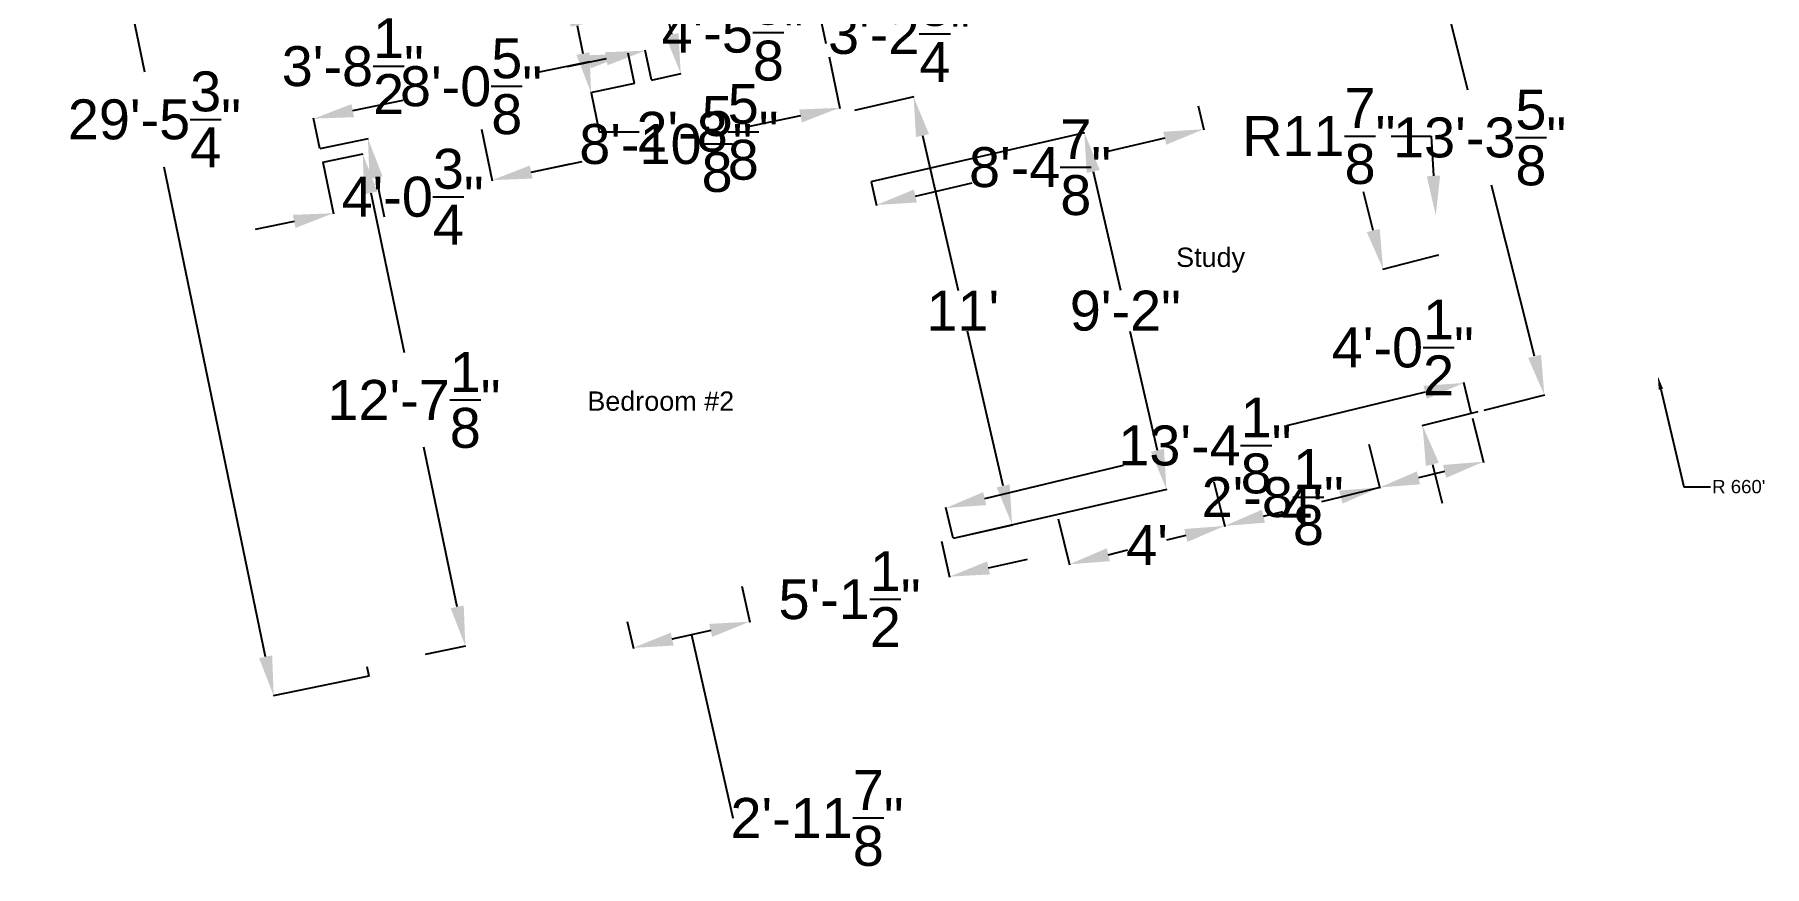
# Model space of a CAD drawing. Header units: inches. Extents: x 49 to 4147, y 45 to 8713.
# Drawn here: x 3154 to 3674, y 362 to 612 of the extents above; entities that cross this region are included whole.
import ezdxf
from ezdxf import colors
from ezdxf.entities.mleader import LeaderData, LeaderLine
from ezdxf.math import Vec2, Vec3

# ---------------------------------------------------------------- set-up
doc = ezdxf.new("R2010")
doc.units = ezdxf.units.IN
doc.header["$LTSCALE"] = 10
doc.header["$MEASUREMENT"] = 0
doc.layers.add('dim-u6', color=7, linetype='Continuous')
doc.styles.get("Standard").update_dxf_attribs({"font": 'arial.ttf'})
doc.dimstyles.get("Standard").update_dxf_attribs({"dimtxt": 12, "dimasz": 12, "dimexe": 0.18, "dimexo": 0.0625, "dimgap": 0.09, "dimtad": 0, "dimtih": 1, "dimtoh": 1, "dimdec": 3, "dimzin": 0, "dimdsep": 46, "dimlunit": 4, "dimtxsty": 'Standard', "dimcen": 0.09, "dimadec": 0, "dimazin": 0, "dimtfac": 1, "dimtdec": 3, "dimtofl": 0, "dimtmove": 0, "dimatfit": 3, "dimfxl": 1, "dimtolj": 1, "dimtzin": 0, "dimarcsym": 0})

# ---------------------------------------------------------------- blocks, each defined once
blk = doc.blocks.new('*D223')
at = {"layer": 'Defpoints', "color": 0, "transparency": 16777216}
for p in [(3245.45, 624.63), (3231, 621.62), (3240.08, 578.09)]:
    blk.add_point(p, dxfattribs=at)
at = {"layer": 'dim-u6', "color": 0, "lineweight": -2, "transparency": 16777216}
for p, q in [((3243, 636.38), (3240.55, 648.13)), ((3231.06, 621.63), (3245.63, 624.67)), ((3240.14, 578.1), (3254.7, 581.14)), ((3256.98, 569.35), (3259.43, 557.6))]:
    blk.add_line(p, q, dxfattribs=at)
at = {"layer": 'dim-u6', "color": 0, "transparency": 16777216}
for points in [[(3244.96, 636.79), (3241.04, 635.97), (3245.45, 624.63)], [(3258.94, 569.76), (3255.02, 568.94), (3254.53, 581.1)]]:
    blk.add_solid(points, dxfattribs=at)
at = {"layer": 'dim-u6', "color": 0, "transparency": 16777216, "insert": (3249.99, 602.87), "char_height": 12, "attachment_point": 5}
blk.add_mtext('\\A1;3\'-8{\\H1.000000x;\\S1/2;}"', dxfattribs=at)
blk = doc.blocks.new('*D224')
at = {"layer": 'Defpoints', "color": 0, "transparency": 16777216}
for p in [(3327.99, 629.59), (3334.65, 597.62), (3321.58, 594.89)]:
    blk.add_point(p, dxfattribs=at)
at = {"layer": 'dim-u6', "color": 0, "lineweight": -2, "transparency": 16777216}
for p, q in [((3327.93, 629.58), (3314.73, 626.82)), ((3317.36, 615.11), (3319.13, 606.64)), ((3334.59, 597.61), (3321.4, 594.86)), ((3321.58, 594.89), (3324.03, 583.14)), ((3324.03, 583.14), (3336.03, 583.14))]:
    blk.add_line(p, q, dxfattribs=at)
at = {"layer": 'dim-u6', "color": 0, "transparency": 16777216}
for points in [[(3319.32, 615.52), (3315.4, 614.71), (3314.91, 626.86)], [(3321.08, 607.05), (3317.17, 606.23), (3321.58, 594.89)]]:
    blk.add_solid(points, dxfattribs=at)
at = {"layer": 'dim-u6', "color": 0, "transparency": 16777216, "insert": (3356.55, 583.14), "char_height": 12, "attachment_point": 5}
blk.add_mtext('\\A1;2\'-8{\\H1.000000x;\\S5/8;}"', dxfattribs=at)
blk = doc.blocks.new('*D226')
at = {"layer": 'Defpoints', "color": 0, "transparency": 16777216}
for p in [(3390.34, 618.35), (3392.16, 609.5), (3339.69, 598.66)]:
    blk.add_point(p, dxfattribs=at)
at = {"layer": 'dim-u6', "color": 0, "lineweight": -2, "transparency": 16777216}
for p, q in [((3392.15, 609.56), (3390.3, 618.53)), ((3402.09, 620.78), (3413.84, 623.2)), ((3326.11, 605.09), (3314.36, 602.66)), ((3339.68, 598.72), (3337.83, 607.69))]:
    blk.add_line(p, q, dxfattribs=at)
at = {"layer": 'dim-u6', "color": 0, "transparency": 16777216}
for points in [[(3401.68, 622.74), (3402.49, 618.82), (3390.34, 618.35)], [(3325.71, 607.04), (3326.52, 603.13), (3337.86, 607.51)]]:
    blk.add_solid(points, dxfattribs=at)
at = {"layer": 'dim-u6', "color": 0, "transparency": 16777216, "insert": (3364.1, 612.93), "char_height": 12, "attachment_point": 5}
blk.add_mtext('\\A1;4\'-5{\\H1.000000x;\\S5/8;}"', dxfattribs=at)
blk = doc.blocks.new('*D231')
at = {"layer": 'Defpoints', "color": 0, "transparency": 16777216}
for p in [(3550.96, 654.27), (3589.83, 499.51), (3607.93, 504.06)]:
    blk.add_point(p, dxfattribs=at)
at = {"layer": 'dim-u6', "color": 0, "lineweight": -2, "transparency": 16777216}
for p, q in [((3551.02, 654.29), (3569.24, 658.86)), ((3571.99, 647.18), (3584.89, 595.78)), ((3605.01, 515.69), (3592.1, 567.09)), ((3589.89, 499.53), (3608.1, 504.1))]:
    blk.add_line(p, q, dxfattribs=at)
at = {"layer": 'dim-u6', "color": 0, "transparency": 16777216}
for points in [[(3573.93, 647.67), (3570.05, 646.69), (3569.06, 658.82)], [(3606.95, 516.18), (3603.07, 515.21), (3607.93, 504.06)]]:
    blk.add_solid(points, dxfattribs=at)
at = {"layer": 'dim-u6', "color": 0, "transparency": 16777216, "insert": (3588.5, 581.44), "char_height": 12, "attachment_point": 5}
blk.add_mtext('\\A1;13\'-3{\\H1.000000x;\\S5/8;}"', dxfattribs=at)
blk = doc.blocks.new('*D232')
at = {"layer": 'Defpoints', "color": 0, "transparency": 16777216}
for p in [(3576.11, 546.03), (3587.98, 499.04), (3571.35, 494.85)]:
    blk.add_point(p, dxfattribs=at)
at = {"layer": 'dim-u6', "color": 0, "lineweight": -2, "transparency": 16777216}
for p, q in [((3556.55, 553.47), (3553.61, 565.11)), ((3576.05, 546.02), (3559.31, 541.79)), ((3587.91, 499.03), (3571.17, 494.8)), ((3574.29, 483.21), (3577.22, 471.58))]:
    blk.add_line(p, q, dxfattribs=at)
at = {"layer": 'dim-u6', "color": 0, "transparency": 16777216}
for points in [[(3558.49, 553.96), (3554.61, 552.98), (3559.49, 541.84)], [(3576.23, 483.7), (3572.35, 482.72), (3571.35, 494.85)]]:
    blk.add_solid(points, dxfattribs=at)
at = {"layer": 'dim-u6', "color": 0, "transparency": 16777216, "insert": (3565.42, 518.34), "char_height": 12, "attachment_point": 5}
blk.add_mtext('\\A1;4\'-0{\\H1.000000x;\\S1/2;}"', dxfattribs=at)
blk = doc.blocks.new('*D233')
at = {"layer": 'Defpoints', "color": 0, "transparency": 16777216}
for p in [(3583.79, 507.67), (3586, 498.54), (3430.35, 460.96)]:
    blk.add_point(p, dxfattribs=at)
at = {"layer": 'dim-u6', "color": 0, "lineweight": -2, "transparency": 16777216}
for p, q in [((3572.13, 504.86), (3530.46, 494.8)), ((3585.98, 498.6), (3583.75, 507.85)), ((3439.81, 472.91), (3481.48, 482.97)), ((3430.33, 461.02), (3428.1, 470.27))]:
    blk.add_line(p, q, dxfattribs=at)
at = {"layer": 'dim-u6', "color": 0, "transparency": 16777216}
for points in [[(3571.66, 506.8), (3572.6, 502.91), (3583.79, 507.67)], [(3439.34, 474.85), (3440.28, 470.96), (3428.14, 470.09)]]:
    blk.add_solid(points, dxfattribs=at)
at = {"layer": 'dim-u6', "color": 0, "transparency": 16777216, "insert": (3505.97, 488.88), "char_height": 12, "attachment_point": 5}
blk.add_mtext('\\A1;13\'-4{\\H1.000000x;\\S1/8;}"', dxfattribs=at)
blk = doc.blocks.new('*D234')
at = {"layer": 'Defpoints', "color": 0, "transparency": 16777216}
for p in [(3503.97, 590.96), (3505.6, 583.91), (3405.66, 568.17)]:
    blk.add_point(p, dxfattribs=at)
at = {"layer": 'dim-u6', "color": 0, "lineweight": -2, "transparency": 16777216}
for p, q in [((3503.98, 590.9), (3505.64, 583.74)), ((3493.91, 581.2), (3476.85, 577.25)), ((3405.67, 568.11), (3407.33, 560.95)), ((3418.98, 563.84), (3436.04, 567.79))]:
    blk.add_line(p, q, dxfattribs=at)
at = {"layer": 'dim-u6', "color": 0, "transparency": 16777216}
for points in [[(3493.46, 583.15), (3494.36, 579.26), (3505.6, 583.91)], [(3418.53, 565.79), (3419.43, 561.89), (3407.29, 561.13)]]:
    blk.add_solid(points, dxfattribs=at)
at = {"layer": 'dim-u6', "color": 0, "transparency": 16777216, "insert": (3456.45, 572.52), "char_height": 12, "attachment_point": 5}
blk.add_mtext('\\A1;8\'-4{\\H1.000000x;\\S7/8;}"', dxfattribs=at)
blk = doc.blocks.new('*D235')
at = {"layer": 'Defpoints', "color": 0, "transparency": 16777216}
for p in [(3575.33, 557.9), (3576.02, 546.03)]:
    blk.add_point(p, dxfattribs=at)
at = {"layer": 'dim-u6', "color": 0, "lineweight": -2, "transparency": 16777216}
for p, q in [((3561.93, 581.86), (3573.93, 581.86)), ((3573.93, 581.86), (3574.63, 569.88)), ((3575.93, 546.03), (3576.11, 546.03)), ((3576.02, 545.94), (3576.02, 546.12))]:
    blk.add_line(p, q, dxfattribs=at)
at = {"layer": 'dim-u6', "color": 0, "transparency": 16777216}
blk.add_solid([(3576.62, 570), (3572.63, 569.76), (3575.33, 557.9)], dxfattribs=at)
at = {"layer": 'dim-u6', "color": 0, "transparency": 16777216, "insert": (3540.18, 581.86), "char_height": 12, "attachment_point": 5}
blk.add_mtext('\\A1;R11{\\H1.000000x;\\S7/8;}"', dxfattribs=at)
blk = doc.blocks.new('*D245')
at = {"layer": 'Defpoints', "color": 0, "transparency": 16777216}
for p in [(3322, 677.43), (3339.69, 598.66), (3348.5, 600.64)]:
    blk.add_point(p, dxfattribs=at)
at = {"layer": 'dim-u6', "color": 0, "lineweight": -2, "transparency": 16777216}
for p, q in [((3322.07, 677.45), (3330.99, 679.45)), ((3333.44, 667.7), (3336.44, 654.35)), ((3345.87, 612.35), (3342.87, 625.7)), ((3339.75, 598.67), (3348.68, 600.68))]:
    blk.add_line(p, q, dxfattribs=at)
at = {"layer": 'dim-u6', "color": 0, "transparency": 16777216}
for points in [[(3335.4, 668.14), (3331.49, 667.27), (3330.81, 679.41)], [(3347.83, 612.78), (3343.92, 611.91), (3348.5, 600.64)]]:
    blk.add_solid(points, dxfattribs=at)
at = {"layer": 'dim-u6', "color": 0, "transparency": 16777216, "insert": (3339.66, 640.02), "char_height": 12, "attachment_point": 5}
blk.add_mtext('\\A1;6\'-8{\\H1.000000x;\\S3/4;}"', dxfattribs=at)
blk = doc.blocks.new('*D246')
at = {"layer": 'Defpoints', "color": 0, "transparency": 16777216}
for p in [(3586.36, 497.1), (3555.23, 489.38), (3558.48, 476.26)]:
    blk.add_point(p, dxfattribs=at)
at = {"layer": 'dim-u6', "color": 0, "lineweight": -2, "transparency": 16777216}
for p, q in [((3586.38, 497.04), (3589.66, 483.8)), ((3555.24, 489.32), (3558.52, 476.09)), ((3577.97, 481.09), (3570.13, 479.15)), ((3558.48, 476.26), (3546.83, 473.37))]:
    blk.add_line(p, q, dxfattribs=at)
at = {"layer": 'dim-u6', "color": 0, "transparency": 16777216}
for points in [[(3577.49, 483.03), (3578.45, 479.15), (3589.61, 483.98)], [(3569.64, 481.09), (3570.61, 477.21), (3558.48, 476.26)]]:
    blk.add_solid(points, dxfattribs=at)
at = {"layer": 'dim-u6', "color": 0, "transparency": 16777216, "insert": (3526.33, 473.37), "char_height": 12, "attachment_point": 5}
blk.add_mtext('\\A1;2\'-8{\\H1.000000x;\\S1/8;}"', dxfattribs=at)
blk = doc.blocks.new('*D247')
at = {"layer": 'Defpoints', "color": 0, "transparency": 16777216}
for p in [(3555.23, 489.38), (3508.6, 477.97), (3511.89, 464.71)]:
    blk.add_point(p, dxfattribs=at)
at = {"layer": 'dim-u6', "color": 0, "lineweight": -2, "transparency": 16777216}
for p, q in [((3555.24, 489.32), (3558.52, 476.09)), ((3508.62, 477.91), (3511.93, 464.54)), ((3546.83, 473.37), (3541.04, 471.94)), ((3523.54, 467.6), (3529.33, 469.04))]:
    blk.add_line(p, q, dxfattribs=at)
at = {"layer": 'dim-u6', "color": 0, "transparency": 16777216}
for points in [[(3546.35, 475.32), (3547.31, 471.43), (3558.48, 476.26)], [(3523.05, 469.54), (3524.02, 465.66), (3511.89, 464.71)]]:
    blk.add_solid(points, dxfattribs=at)
at = {"layer": 'dim-u6', "color": 0, "transparency": 16777216, "insert": (3535.18, 470.49), "char_height": 12, "attachment_point": 5}
blk.add_mtext("\\A1;4'", dxfattribs=at)
blk = doc.blocks.new('*D248')
at = {"layer": 'Defpoints', "color": 0, "transparency": 16777216}
for p in [(3508.6, 477.97), (3461.91, 466.85), (3465.3, 453.17)]:
    blk.add_point(p, dxfattribs=at)
at = {"layer": 'dim-u6', "color": 0, "lineweight": -2, "transparency": 16777216}
for p, q in [((3508.62, 477.91), (3511.93, 464.54)), ((3461.92, 466.79), (3465.34, 452.99)), ((3476.95, 456.05), (3482.74, 457.49)), ((3500.24, 461.83), (3494.45, 460.39))]:
    blk.add_line(p, q, dxfattribs=at)
at = {"layer": 'dim-u6', "color": 0, "transparency": 16777216}
for points in [[(3499.76, 463.77), (3500.72, 459.89), (3511.89, 464.71)], [(3476.47, 457.99), (3477.43, 454.11), (3465.3, 453.17)]]:
    blk.add_solid(points, dxfattribs=at)
at = {"layer": 'dim-u6', "color": 0, "transparency": 16777216, "insert": (3488.59, 458.94), "char_height": 12, "attachment_point": 5}
blk.add_mtext("\\A1;4'", dxfattribs=at)
blk = doc.blocks.new('*D249')
at = {"layer": 'Defpoints', "color": 0, "transparency": 16777216}
for p in [(3426.84, 460.16), (3366.82, 446.64), (3369.23, 435.94)]:
    blk.add_point(p, dxfattribs=at)
at = {"layer": 'dim-u6', "color": 0, "lineweight": -2, "transparency": 16777216}
for p, q in [((3426.85, 460.09), (3429.29, 449.28)), ((3440.96, 452.09), (3452.66, 454.73)), ((3366.83, 446.58), (3369.27, 435.77)), ((3357.52, 433.31), (3345.82, 430.67))]:
    blk.add_line(p, q, dxfattribs=at)
at = {"layer": 'dim-u6', "color": 0, "transparency": 16777216}
for points in [[(3440.52, 454.04), (3441.4, 450.14), (3429.25, 449.46)], [(3357.08, 435.26), (3357.96, 431.36), (3369.23, 435.94)]]:
    blk.add_solid(points, dxfattribs=at)
at = {"layer": 'dim-u6', "color": 0, "transparency": 16777216, "insert": (3399.24, 442.7), "char_height": 12, "attachment_point": 5}
blk.add_mtext('\\A1;5\'-1{\\H1.000000x;\\S1/2;}"', dxfattribs=at)
blk = doc.blocks.new('*D192')
at = {"layer": 'Defpoints', "color": 0, "transparency": 16777216}
for p in [(3366.82, 446.64), (3332.42, 436.08), (3334.23, 428.06)]:
    blk.add_point(p, dxfattribs=at)
at = {"layer": 'dim-u6', "color": 0, "lineweight": -2, "transparency": 16777216}
for p, q in [((3366.83, 446.58), (3369.27, 435.77)), ((3332.43, 436.02), (3334.27, 427.89)), ((3357.52, 433.31), (3345.93, 430.7)), ((3351.73, 432), (3364.12, 376.96)), ((3364.12, 376.96), (3364.3, 376.96))]:
    blk.add_line(p, q, dxfattribs=at)
at = {"layer": 'dim-u6', "color": 0, "transparency": 16777216}
for points in [[(3345.5, 432.65), (3346.37, 428.75), (3334.23, 428.06)], [(3357.08, 435.26), (3357.96, 431.36), (3369.23, 435.94)]]:
    blk.add_solid(points, dxfattribs=at)
at = {"layer": 'dim-u6', "color": 0, "transparency": 16777216, "insert": (3389.46, 376.96), "char_height": 12, "attachment_point": 5}
blk.add_mtext('\\A1;2\'-11{\\H1.000000x;\\S7/8;}"', dxfattribs=at)
blk = doc.blocks.new('*D250')
at = {"layer": 'Defpoints', "color": 0, "transparency": 16777216}
for p in [(3183.19, 766.03), (3154.57, 760.11), (3254.85, 419.56)]:
    blk.add_point(p, dxfattribs=at)
at = {"layer": 'dim-u6', "color": 0, "lineweight": -2, "transparency": 16777216}
for p, q in [((3183.13, 766.01), (3154.4, 760.07)), ((3157, 748.36), (3187.44, 601.2)), ((3223.8, 425.39), (3193.36, 572.55)), ((3254.79, 419.55), (3226.05, 413.61))]:
    blk.add_line(p, q, dxfattribs=at)
at = {"layer": 'dim-u6', "color": 0, "transparency": 16777216}
for points in [[(3158.96, 748.76), (3155.05, 747.95), (3154.57, 760.11)], [(3225.76, 425.8), (3221.84, 424.99), (3226.23, 413.64)]]:
    blk.add_solid(points, dxfattribs=at)
at = {"layer": 'dim-u6', "color": 0, "transparency": 16777216, "insert": (3190.4, 586.88), "char_height": 12, "attachment_point": 5}
blk.add_mtext('\\A1;29\'-5{\\H1.000000x;\\S3/4;}"', dxfattribs=at)
blk = doc.blocks.new('*D253')
at = {"layer": 'Defpoints', "color": 0, "transparency": 16777216}
for p in [(3332.8, 606.6), (3334.65, 597.62), (3240.08, 578.09)]:
    blk.add_point(p, dxfattribs=at)
at = {"layer": 'dim-u6', "color": 0, "lineweight": -2, "transparency": 16777216}
for p, q in [((3321.05, 604.17), (3305.94, 601.05)), ((3334.64, 597.68), (3332.76, 606.77)), ((3249.97, 589.49), (3265.08, 592.61)), ((3240.06, 578.15), (3238.18, 587.24))]:
    blk.add_line(p, q, dxfattribs=at)
at = {"layer": 'dim-u6', "color": 0, "transparency": 16777216}
for points in [[(3320.64, 606.13), (3321.45, 602.21), (3332.8, 606.6)], [(3249.57, 591.45), (3250.38, 587.53), (3238.22, 587.07)]]:
    blk.add_solid(points, dxfattribs=at)
at = {"layer": 'dim-u6', "color": 0, "transparency": 16777216, "insert": (3285.51, 596.83), "char_height": 12, "attachment_point": 5}
blk.add_mtext('\\A1;8\'-0{\\H1.000000x;\\S5/8;}"', dxfattribs=at)
blk = doc.blocks.new('*D256')
at = {"layer": 'Defpoints', "color": 0, "transparency": 16777216}
for p in [(3288.62, 583.95), (3240.92, 574.02), (3291.81, 568.6)]:
    blk.add_point(p, dxfattribs=at)
at = {"layer": 'dim-u6', "color": 0, "lineweight": -2, "transparency": 16777216}
for p, q in [((3288.63, 583.89), (3291.85, 568.42)), ((3240.94, 573.96), (3244.16, 558.49)), ((3303.56, 571.04), (3315.31, 573.49)), ((3232.37, 556.22), (3220.62, 553.77))]:
    blk.add_line(p, q, dxfattribs=at)
at = {"layer": 'dim-u6', "color": 0, "transparency": 16777216}
for points in [[(3303.15, 573), (3303.97, 569.08), (3291.81, 568.6)], [(3231.97, 558.18), (3232.78, 554.26), (3244.12, 558.66)]]:
    blk.add_solid(points, dxfattribs=at)
at = {"layer": 'dim-u6', "color": 0, "transparency": 16777216, "insert": (3267.97, 563.63), "char_height": 12, "attachment_point": 5}
blk.add_mtext('\\A1;4\'-0{\\H1.000000x;\\S3/4;}"', dxfattribs=at)
blk = doc.blocks.new('*D257')
at = {"layer": 'Defpoints', "color": 0, "transparency": 16777216}
for p in [(3393.05, 605.7), (3396.24, 590.34), (3288.62, 583.95)]:
    blk.add_point(p, dxfattribs=at)
at = {"layer": 'dim-u6', "color": 0, "lineweight": -2, "transparency": 16777216}
for p, q in [((3393.06, 605.63), (3396.28, 590.17)), ((3384.5, 587.9), (3369.12, 584.69)), ((3288.63, 583.89), (3291.85, 568.42)), ((3303.56, 571.04), (3318.94, 574.24))]:
    blk.add_line(p, q, dxfattribs=at)
at = {"layer": 'dim-u6', "color": 0, "transparency": 16777216}
for points in [[(3384.09, 589.85), (3384.9, 585.94), (3396.24, 590.34)], [(3303.15, 573), (3303.97, 569.08), (3291.81, 568.6)]]:
    blk.add_solid(points, dxfattribs=at)
at = {"layer": 'dim-u6', "color": 0, "transparency": 16777216, "insert": (3344.03, 579.47), "char_height": 12, "attachment_point": 5}
blk.add_mtext('\\A1;8\'-10{\\H1.000000x;\\S5/8;}"', dxfattribs=at)
blk = doc.blocks.new('*D258')
at = {"layer": 'Defpoints', "color": 0, "transparency": 16777216}
for p in [(3240.92, 574.02), (3283.8, 428.61), (3271.77, 426.1)]:
    blk.add_point(p, dxfattribs=at)
at = {"layer": 'dim-u6', "color": 0, "lineweight": -2, "transparency": 16777216}
for p, q in [((3240.98, 574.03), (3253.13, 576.56)), ((3255.41, 564.78), (3265.41, 516.81)), ((3281.35, 440.36), (3271.35, 488.33)), ((3271.83, 426.12), (3283.98, 428.65))]:
    blk.add_line(p, q, dxfattribs=at)
at = {"layer": 'dim-u6', "color": 0, "transparency": 16777216}
for points in [[(3257.37, 565.19), (3253.45, 564.37), (3252.96, 576.53)], [(3283.31, 440.77), (3279.39, 439.95), (3283.8, 428.61)]]:
    blk.add_solid(points, dxfattribs=at)
at = {"layer": 'dim-u6', "color": 0, "transparency": 16777216, "insert": (3268.38, 502.57), "char_height": 12, "attachment_point": 5}
blk.add_mtext('\\A1;12\'-7{\\H1.000000x;\\S1/8;}"', dxfattribs=at)
blk = doc.blocks.new('*D259')
at = {"layer": 'Defpoints', "color": 0, "transparency": 16777216}
for p in [(3469.73, 582.93), (3405.66, 568.17), (3430.35, 460.96)]:
    blk.add_point(p, dxfattribs=at)
at = {"layer": 'dim-u6', "color": 0, "lineweight": -2, "transparency": 16777216}
for p, q in [((3405.72, 568.19), (3469.9, 582.97)), ((3472.42, 571.23), (3480.64, 535.54)), ((3491.72, 487.41), (3483.5, 523.1)), ((3430.41, 460.98), (3494.59, 475.76))]:
    blk.add_line(p, q, dxfattribs=at)
at = {"layer": 'dim-u6', "color": 0, "transparency": 16777216}
for points in [[(3474.37, 571.68), (3470.47, 570.78), (3469.73, 582.93)], [(3493.67, 487.86), (3489.77, 486.96), (3494.41, 475.72)]]:
    blk.add_solid(points, dxfattribs=at)
at = {"layer": 'dim-u6', "color": 0, "transparency": 16777216, "insert": (3482.07, 529.32), "char_height": 12, "attachment_point": 5}
blk.add_mtext('\\A1;9\'-2"', dxfattribs=at)
blk = doc.blocks.new('*D260')
at = {"layer": 'Defpoints', "color": 0, "transparency": 16777216}
for p in [(3418.44, 593.68), (3400.72, 589.6), (3430.35, 460.96)]:
    blk.add_point(p, dxfattribs=at)
at = {"layer": 'dim-u6', "color": 0, "lineweight": -2, "transparency": 16777216}
for p, q in [((3400.78, 589.62), (3418.62, 593.72)), ((3421.13, 581.99), (3431.84, 535.48)), ((3445.37, 476.74), (3434.66, 523.25)), ((3430.41, 460.98), (3448.24, 465.08))]:
    blk.add_line(p, q, dxfattribs=at)
at = {"layer": 'dim-u6', "color": 0, "transparency": 16777216}
for points in [[(3423.08, 582.44), (3419.18, 581.54), (3418.44, 593.68)], [(3447.32, 477.19), (3443.42, 476.29), (3448.06, 465.04)]]:
    blk.add_solid(points, dxfattribs=at)
at = {"layer": 'dim-u6', "color": 0, "transparency": 16777216, "insert": (3433.25, 529.36), "char_height": 12, "attachment_point": 5}
blk.add_mtext("\\A1;11'", dxfattribs=at)
blk = doc.blocks.new('*D261')
at = {"layer": 'Defpoints', "color": 0, "transparency": 16777216}
for p in [(3409.75, 631.41), (3392.04, 627.33), (3400.72, 589.6)]:
    blk.add_point(p, dxfattribs=at)
at = {"layer": 'dim-u6', "color": 0, "lineweight": -2, "transparency": 16777216}
for p, q in [((3407.06, 643.1), (3404.37, 654.79)), ((3392.1, 627.34), (3409.93, 631.45)), ((3400.78, 589.62), (3418.62, 593.72)), ((3421.13, 581.99), (3423.83, 570.3))]:
    blk.add_line(p, q, dxfattribs=at)
at = {"layer": 'dim-u6', "color": 0, "transparency": 16777216}
for points in [[(3409.01, 643.55), (3405.11, 642.65), (3409.75, 631.41)], [(3423.08, 582.44), (3419.18, 581.54), (3418.44, 593.68)]]:
    blk.add_solid(points, dxfattribs=at)
at = {"layer": 'dim-u6', "color": 0, "transparency": 16777216, "insert": (3414.1, 612.54), "char_height": 12, "attachment_point": 5}
blk.add_mtext('\\A1;3\'-2{\\H1.000000x;\\S3/4;}"', dxfattribs=at)

msp = doc.modelspace()

# ---------------------------------------------------------------- linework, layer by layer
at = {"layer": 'dim-u6'}
msp.add_line((3254.21018, 422.43304), (3254.8488, 419.56068), dxfattribs=at)

# ---------------------------------------------------------------- texts
at = {"layer": 'dim-u6', "char_height": 5.797502, "attachment_point": 1}
for s, insert in [('Study', (3497.32753, 548.32926)), ('Bedroom #2', (3320.44344, 505.11385))]:
    msp.add_mtext_dynamic_manual_height_columns(s, width=61.4622433, gutter_width=1, heights=[0], dxfattribs=dict(at, insert=insert))

# ---------------------------------------------------------------- dimensions: what is measured, and where the dimension line sits
at = {"layer": 'dim-u6'}
for p1, p2, distance, picture, middle in [((3254.8488, 419.56068), (3183.19378, 766.02748), 29.2253, '*D250', (3190.40165, 586.87507)), ((3322.00442, 677.4341), (3339.69214, 598.65914), 9.02982, '*D245', (3339.65874, 640.02487)), ((3550.96304, 654.27142), (3589.82606, 499.51048), 18.66397, '*D231', (3588.49649, 581.43664)), ((3240.07518, 578.08547), (3230.99832, 621.61736), -14.76405, '*D223', (3249.98995, 602.86506)), ((3327.98631, 629.58793), (3334.65204, 597.61822), -13.35711, '*D224', (3356.54658, 583.14451)), ((3339.69214, 598.65914), (3392.16353, 609.49594), 9.04035, '*D226', (3364.09934, 612.93105)), ((3240.07518, 578.08547), (3334.65204, 597.61822), 9.16965, '*D253', (3285.50896, 596.83198)), ((3430.34531, 460.96335), (3400.72322, 589.60409), -18.18068, '*D260', (3433.2513, 529.36342)), ((3405.65823, 568.17269), (3503.96727, 590.95864), -7.23087, '*D234', (3456.44543, 572.52153)), ((3240.92365, 574.01628), (3288.61622, 583.94826), -15.68211, '*D256', (3267.96714, 563.62954)), ((3430.34531, 460.96335), (3405.65823, 568.17269), -65.74539, '*D259', (3482.0705, 529.32112)), ((3240.92365, 574.01628), (3271.76513, 426.10297), 12.29344, '*D258', (3268.379, 502.56897)), ((3576.11155, 546.03386), (3587.9751, 499.04294), -17.14753, '*D232', (3565.41747, 518.34095)), ((3430.34531, 460.96335), (3585.99847, 498.54418), 9.39057, '*D233', (3505.96796, 488.88205)), ((3586.36308, 497.09875), (3555.22666, 489.38121), 13.51673, '*D246', (3526.33445, 473.3745)), ((3426.84093, 460.15559), (3366.82005, 446.64045), 10.96583, '*D249', (3399.2394, 442.70004))]:
    dim = msp.add_aligned_dim(p1=p1, p2=p2, distance=distance, dimstyle='Standard', dxfattribs=at)
    dim.commit()
    dim.dimension.update_dxf_attribs({"geometry": picture, "text_midpoint": middle})
for base, p1, p2, angle, picture, middle in [((3409.75407, 631.40553), (3400.72322, 589.60409), (3392.03704, 627.32583), 282.9674498, '*D261', (3414.09717, 612.54466)), ((3396.24316, 590.34302), (3288.61622, 583.94826), (3393.04595, 605.69575), 191.7637128, '*D257', (3344.02829, 579.46927)), ((3511.88836, 464.71355), (3555.22666, 489.38121), (3508.60149, 477.97444), 13.9208984, '*D247', (3535.18345, 470.48752)), ((3465.29989, 453.16603), (3508.60149, 477.97444), (3461.90805, 466.85042), 13.9208984, '*D248', (3488.59413, 458.93979)), ((3334.22777, 428.06112), (3366.82005, 446.64045), (3332.42118, 436.08423), 12.6898714, '*D192', (3364.39268, 376.95853))]:
    dim = msp.add_linear_dim(base=base, p1=p1, p2=p2, angle=angle, dimstyle='Standard', override={"dimtmove": 1}, dxfattribs=at)
    dim.commit()
    dim.dimension.update_dxf_attribs({"geometry": picture, "text_midpoint": middle})
dim = msp.add_radius_dim(center=(3576.02155, 546.03386), mpoint=(3575.32711, 557.90229), dimstyle='Standard', dxfattribs=at)
dim.commit()
dim.dimension.update_dxf_attribs({"geometry": '*D235', "text_midpoint": (3540.1804, 581.86131)})

# ---------------------------------------------------------------- leaders
ml = msp.add_multileader_mtext('Standard', dxfattribs=at)
ml.set_content("R 660'", color=256)
ml.set_leader_properties()
ml.build(insert=Vec2(0, 0))
ctx = ml.context
ctx.base_point, ctx.landing_gap_size, ctx.plane_origin = Vec3(3657.84953, 476.48194), 0.5, Vec3(3642.02999, 509.67597)
notes = []
notes.append((ctx, [(0, (1, 1, 0), (3649.84953, 476.48194), (1, 0), 8, [(0, [(3642.02999, 509.67597)], 0, [])])]))
ctx.mtext.insert, ctx.mtext.flow_direction = Vec3(3658.34953, 478.51605), 5
for ctx, leaders in notes:
    for number, flags, end, landing, length, lines in leaders:
        leader = LeaderData()
        leader.index, (leader.has_last_leader_line, leader.has_dogleg_vector, leader.attachment_direction) = number, flags
        leader.last_leader_point, leader.dogleg_vector, leader.dogleg_length = Vec3(end), Vec3(landing), length
        for number, points, colour, breaks in lines:
            line = LeaderLine()
            line.index, line.vertices, line.color, line.breaks = number, Vec3.list(points), colors.encode_raw_color(colour), breaks
            leader.lines.append(line)
        ctx.leaders.append(leader)

doc.saveas('drawing.dxf')
